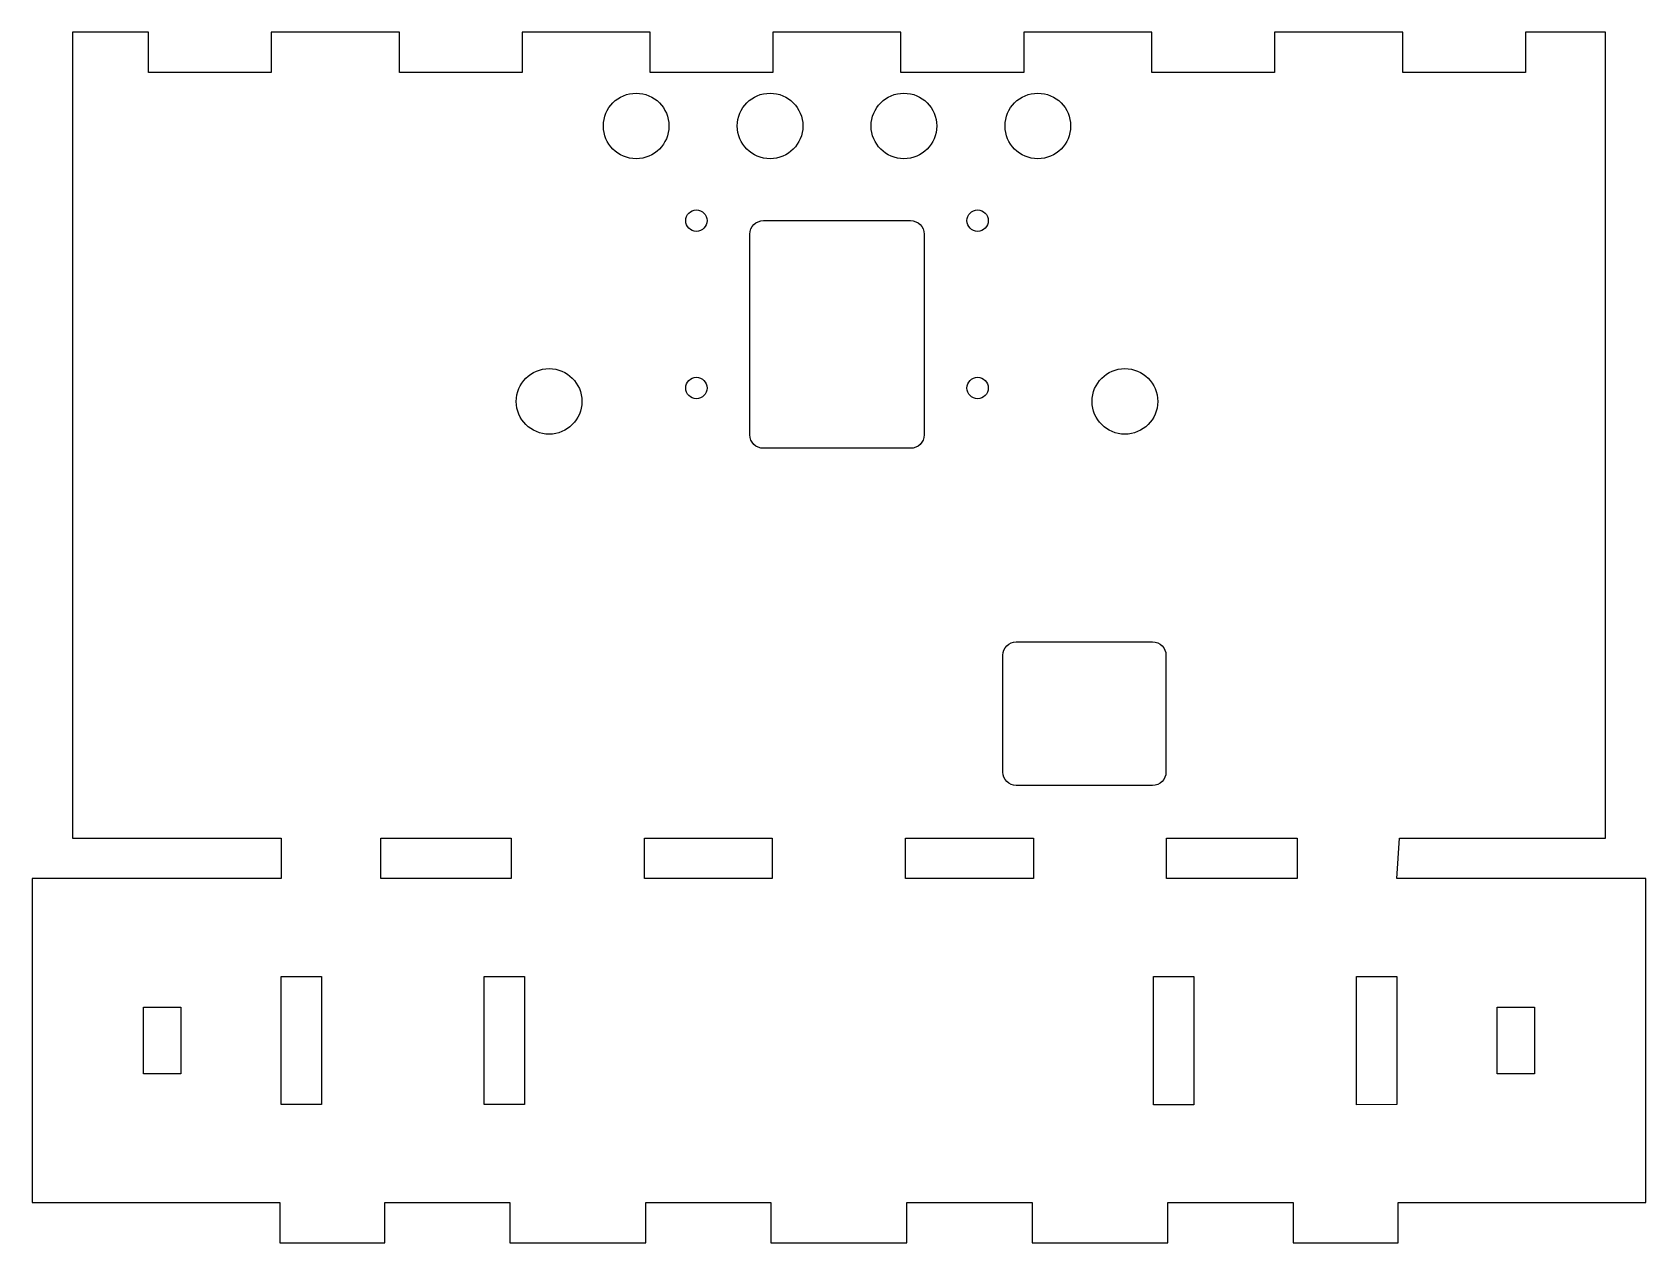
# Model space of a CAD drawing. Header units: millimetres. Extents: x 189 to 309, y 157 to 248.
import ezdxf

# ---------------------------------------------------------------- set-up
doc = ezdxf.new("R2010")
doc.units = ezdxf.units.MM
doc.layers.get('0').update_dxf_attribs({"linetype": 'CONTINUOUS'})

msp = doc.modelspace()

# ---------------------------------------------------------------- linework, layer by layer
for points in [[(244.23, 244.74), (235.06, 244.74), (235.06, 247.74), (225.49, 247.74), (225.49, 244.74), (216.33, 244.74), (216.33, 247.74), (206.76, 247.74), (206.76, 244.74), (197.6, 244.74), (197.6, 247.74), (191.91, 247.74), (191.91, 187.54), (207.51, 187.54), (207.51, 184.54), (188.91, 184.54), (188.91, 160.34), (207.41, 160.34), (207.41, 157.34), (215.23, 157.34), (215.23, 160.34), (224.58, 160.34), (224.58, 157.34), (234.73, 157.34), (234.73, 160.34), (244.08, 160.34), (244.08, 157.34), (254.23, 157.34), (254.23, 160.34), (263.58, 160.34), (263.58, 157.34), (273.73, 157.34), (273.73, 160.34), (283.08, 160.34), (283.08, 157.34), (290.91, 157.34), (290.91, 160.34), (309.41, 160.34), (309.41, 184.54), (290.81, 184.54), (291.01, 187.54), (306.41, 187.54), (306.41, 247.74), (300.42, 247.74), (300.42, 244.74), (291.26, 244.74), (291.26, 247.74), (281.69, 247.74), (281.69, 244.74), (272.53, 244.74), (272.53, 247.74), (262.96, 247.74), (262.96, 244.74), (253.79, 244.74), (253.79, 247.74), (244.23, 247.74)], [(224.68, 184.54), (214.93, 184.54), (214.93, 187.54), (224.68, 187.54)], [(244.18, 184.54), (234.63, 184.54), (234.63, 187.54), (244.18, 187.54)], [(254.13, 187.54), (263.68, 187.54), (263.68, 184.54), (254.13, 184.54)], [(283.38, 187.54), (283.38, 184.54), (273.63, 184.54), (273.63, 187.54)], [(210.51, 167.66), (207.51, 167.66), (207.51, 177.21), (210.51, 177.21)], [(222.66, 167.66), (222.66, 177.21), (225.66, 177.21), (225.66, 167.66)], [(272.66, 177.21), (275.66, 177.21), (275.66, 167.64), (272.66, 167.64)], [(287.81, 167.64), (287.81, 177.21), (290.81, 177.21), (290.81, 167.66)], [(197.21, 174.94), (200.01, 174.94), (200.01, 169.94), (197.21, 169.94)], [(298.31, 169.94), (298.31, 174.94), (301.11, 174.94), (301.11, 169.94)]]:
    msp.add_lwpolyline(points, close=True)
for points in [[(242.51, 217.67), (242.51, 232.67, -0.414214), (243.51, 233.67), (254.51, 233.67, -0.414214), (255.51, 232.67), (255.51, 217.67, -0.414214), (254.51, 216.67), (243.51, 216.67, -0.414214)], [(261.39, 192.49), (261.39, 201.22, -0.414214), (262.39, 202.22), (272.58, 202.22, -0.414214), (273.58, 201.22), (273.58, 192.49, -0.414214), (272.58, 191.49), (262.39, 191.49, -0.414214)]]:
    msp.add_lwpolyline(points, format="xyb", close=True)
for centre, radius in [((234.01, 240.74, 0), 2.45), ((244.01, 240.74, 0), 2.45), ((254.01, 240.74, 0), 2.45), ((264.01, 240.74, 0), 2.45), ((238.51, 233.67), 0.8), ((259.51, 233.67), 0.8), ((227.51, 220.17, 0), 2.45), ((238.51, 221.17), 0.8), ((259.51, 221.17), 0.8), ((270.51, 220.17, 0), 2.45)]:
    msp.add_circle(centre, radius)

doc.saveas('drawing.dxf')
